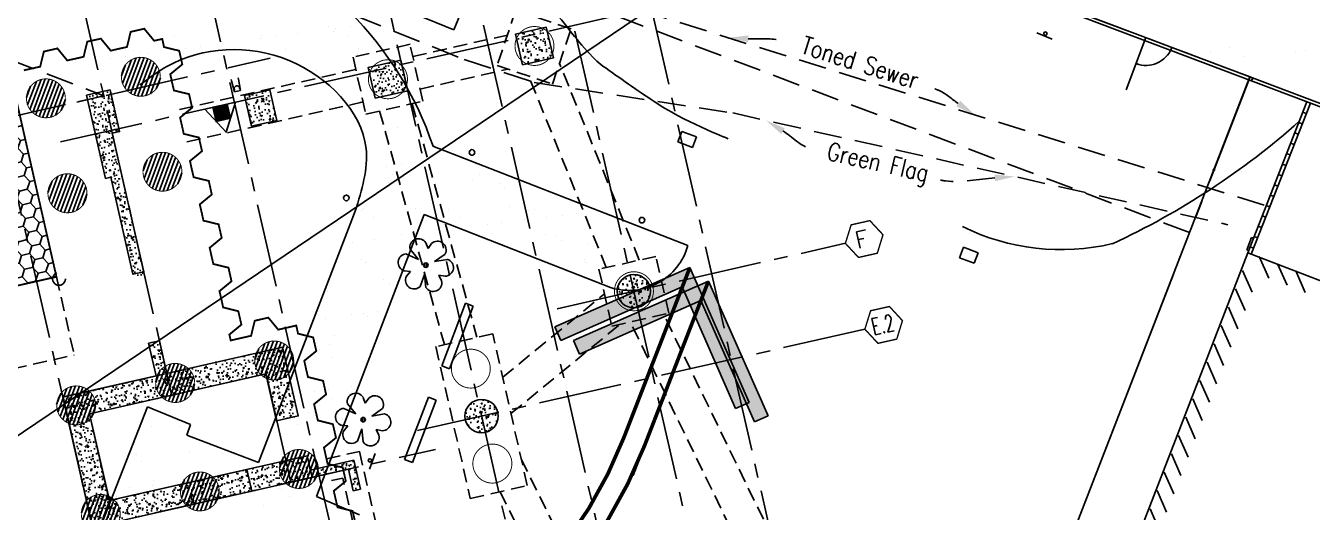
# Model space of a CAD drawing. Header units: feet. Extents: x 308 to 1449, y -4548 to -3843.
# Drawn here: x 982.7 to 1098.3, y -4189 to -4145.2 of the extents above; entities that cross this region are included whole.
import ezdxf
from ezdxf.enums import TextEntityAlignment as Align

# ---------------------------------------------------------------- set-up
doc = ezdxf.new("R2010")
doc.units = ezdxf.units.FT
doc.header["$LTSCALE"] = 10
doc.header["$MEASUREMENT"] = 0
doc.header["$PDMODE"] = 3
doc.header["$PDSIZE"] = 0.05
for name, pattern in [('CENTER2', [1.125, 0.75, -0.125, 0.125, -0.125]), ('HIDDEN', [0.375, 0.25, -0.125]), ('HIDDEN2', [0.1875, 0.125, -0.0625]), ('PHANTOM2', [1.25, 0.625, -0.125, 0.125, -0.125, 0.125, -0.125]), ('XSITE-EXST$0$PL', [4.9, 1, -0.2, 0.15, -0.2, 0.15, -0.2, 3])]:
    doc.linetypes.add(name, pattern=pattern)
doc.layers.get('0').update_dxf_attribs({"linetype": 'CONTINUOUS'})
for name, color, linetype in [('1-ELEC-UG', 162, 'PHANTOM2'), ('1-TELC-UG', 92, 'PHANTOM2'), ('access', 4, 'CONTINUOUS'), ('caisson', 1, 'HIDDEN2'), ('CMU', 20, 'CONTINUOUS'), ('conc. wall', 7, 'CONTINUOUS'), ('F-SPRN-N210', 35, 'CONTINUOUS'), ('FDC', 1, 'CONTINUOUS'), ('GREEN FLAG', 3, 'CONTINUOUS'), ('GRID', 30, 'CENTER2'), ('HATCH', 8, 'CONTINUOUS'), ('Mat Footing Dewatering Pump', 80, 'CONTINUOUS'), ('MISC', 7, 'CONTINUOUS'), ('PL 1098 Red', 3, 'CONTINUOUS'), ('SETBACK', 4, 'HIDDEN'), ('SLN', 6, 'CONTINUOUS'), ('TONED SEWER', 3, 'CONTINUOUS'), ('tower-ftg', 4, 'HIDDEN2'), ('TREE', 8, 'CONTINUOUS'), ('X-GRID$0$ST-CORE-3', 1, 'CONTINUOUS'), ('XSITE-EXST$0$PL', 3, 'XSITE-EXST$0$PL')]:
    doc.layers.add(name, color=color, linetype=linetype)
doc.styles.add('ARIAL', font='arial.ttf')
doc.styles.add('STAN', font='ROMANS.SHX', dxfattribs={"width": 0.8})
doc.styles.get("Standard").update_dxf_attribs({"font": 'ROMANS.SHX'})
doc.dimstyles.new('060 HR', dxfattribs={"dimscale": 150, "dimtxt": 0.125, "dimasz": 0.125, "dimexe": 0.18, "dimexo": 0.0625, "dimgap": 0.09, "dimtad": 0, "dimtoh": 1, "dimzin": 0, "dimdsep": 46, "dimlunit": 4, "dimtxsty": 'ARIAL', "dimblk": 'ARCHTICK', "dimcen": 0.09, "dimadec": 0, "dimazin": 0, "dimtfac": 1, "dimtofl": 0, "dimtmove": 0, "dimatfit": 3, "dimldrblk": 'JR-ARCH-ARW', "dimfxl": 1, "dimtolj": 1, "dimtzin": 0, "dimlwd": -1, "dimarcsym": 0})
pattern_1 = [(62.7839, (881.7496, -4336.5271), (1.188943, 0.1625244), [0.125, -1.375]), (7.7839, (881.7496, -4336.5271), (-0.502921, 1.171407), [0.1, -1.1]), (113.2353, (881.8486, -4336.5135), (0.686023, 1.333931), [0.1062337, -1.16857]), (58.9681, (881.6758, -4336.202), (1.795685, 0.124562), [0.1875, -2.0625]), (109.4195, (881.8254, -4336.1916), (1.159911, 1.92798), [0.15935, -1.752855]), (3.9681, (881.6758, -4336.202), (1.15991, 1.92798), [0.15, -1.65]), (33.7839, (881.8568, -4336.2464), (1.1186665, -0.434264), [0.125, -1.375]), (338.7839, (881.8568, -4336.2464), (0.128045, 1.268357), [0.1, -1.1]), (84.2353, (881.95, -4336.2826), (1.246712, 0.834092), [0.1062337, -1.16857]), (50.2839, (881.74955, -4336.5271), (-0.103004, 0.5455544), [0, -1.0866667, 0, -1.1166667, 0, -1.1041667]), (20.2839, (881.74955, -4336.5271), (0.2821255, 0.7380757), [0, -0.6366667, 0, -1.0616667, 0, -0.4208333]), (340.2839, (881.3871, -4336.60933), (0.8759678, 0.160209), [0, -0.4166667, 0, -1.3, 0, -1.725]), (330.2839, (881.2246, -4336.6462), (0.9109654, 0.3777794), [0, -0.5416667, 0, -0.8633333, 0, -1.225])]
pattern_2 = [(62.7839, (882.5102, -4339.8794), (1.188943, 0.1625244), [0.125, -1.375]), (7.7839, (882.5102, -4339.8794), (-0.502921, 1.1714073), [0.1, -1.1]), (113.2353, (882.6093, -4339.8658), (0.686023, 1.333931), [0.1062337, -1.16857]), (58.9681, (882.4364, -4339.5543), (1.795685, 0.124562), [0.1875, -2.0625]), (109.4195, (882.586, -4339.544), (1.159911, 1.92798), [0.15935, -1.752855]), (3.9681, (882.4364, -4339.5543), (1.15991, 1.927981), [0.15, -1.65]), (33.7839, (882.6174, -4339.5987), (1.1186665, -0.434264), [0.125, -1.375]), (338.7839, (882.6174, -4339.5987), (0.128045, 1.268357), [0.1, -1.1]), (84.2353, (882.7106, -4339.6349), (1.246712, 0.834092), [0.1062337, -1.16857]), (50.28389, (882.5102, -4339.87938), (-0.103004, 0.54555436), [0, -1.0866667, 0, -1.1166667, 0, -1.1041667]), (20.2839, (882.5102, -4339.8794), (0.2821255, 0.7380757), [0, -0.6366667, 0, -1.0616667, 0, -0.4208333]), (340.28389, (882.14773, -4339.9616), (0.87596775, 0.160209), [0, -0.4166667, 0, -1.3, 0, -1.725]), (330.2839, (881.9852, -4339.9985), (0.9109654, 0.3777794), [0, -0.5416667, 0, -0.8633333, 0, -1.225])]

# ---------------------------------------------------------------- blocks, each defined once
blk = doc.blocks.new('_ArchTick')
at = {"color": 0, "linetype": 'ByBlock', "const_width": 0.15}
blk.add_lwpolyline([(-0.5, -0.5), (0.5, 0.5)], dxfattribs=at)
blk = doc.blocks.new('JR-ARCH-ARW')
at = {"linetype": 'ByBlock', "lineweight": -2}
h = blk.add_hatch(color=0, dxfattribs=at)
h.paths.add_polyline_path([(-0.5, 0.5), (-0.55, 0.45), (-0.1, 0), (0, 0)])
h.paths.add_polyline_path([(0, 0), (-0.1013, 0), (-0.5507, -0.4493), (-0.5, -0.5)])
at = {"color": 0, "linetype": 'ByBlock', "lineweight": -2}
for p, q in [((-0.5, 0.5), (-0.55, 0.45)), ((-0.5, 0.5), (0, 0)), ((-0.55, 0.45), (-0.1, 0)), ((0, 0), (-1, 0)), ((-0.1007, 0.0007), (-0.5507, -0.4493)), ((0, 0), (-0.5, -0.5)), ((-0.5, -0.5), (-0.5507, -0.4493))]:
    blk.add_line(p, q, dxfattribs=at)
blk = doc.blocks.new('A$C5F951A37')
at = {"layer": 'X-GRID$0$ST-CORE-3'}
blk.add_lwpolyline([(173.02, 88.99), (165.91, 84.19), (172.61, 74.24), (184.78, 82.44), (183.66, 84.1), (173.16, 77.02), (168.68, 83.65), (182.16, 92.74), (187.75, 84.44)], dxfattribs=at)
at = {"layer": 'XSITE-EXST$0$PL'}
blk.add_lwpolyline([(85.96, 148.1), (254.94, 149.58), (254.94, -256.56), (123.9, -256.56), (123.9, -64.08), (2.9, -64.08), (2.9, -60.39), (-31.31, -60.39, 0.219201), (-17.87, -12.03, 0.064813), (-28.94, 25.08), (49.33, 73.42, 0.263278), (80.17, 129.52), (80.09, 136.02, -0.236377), (85.96, 148.1)], format="xyb", dxfattribs=at)
blk = doc.blocks.new('A$C54E400CE')
at = {"linetype": 'HIDDEN', "rotation": 338.8}
blk.add_blockref('A$C5F951A37', (51.03, 331.39), dxfattribs=at)

msp = doc.modelspace()

# ---------------------------------------------------------------- hatches: boundary and pattern name
h = msp.add_hatch()
h.set_pattern_fill('ANSI31', color=256, scale=0.283465, angle=-167.22, style=0)
h.set_pattern_definition([(237.78, (1014.858877, -4074.87802), (0.029976629, -0.018891907), [])])
h.paths.add_polyline_path([(1001.08, -4153.56), (1000.79, -4152.28), (999.51, -4152.57), (999.8, -4153.85)])
at = {"layer": 'conc. wall'}
h = msp.add_hatch(dxfattribs=at)
h.set_pattern_fill('AR-CONC', color=256, scale=0.166667, angle=12.7839, style=0)
h.set_pattern_definition(pattern_2)
h.paths.add_polyline_path([(1029.62, -4146.02), (1029.47, -4145.37), (1026.71, -4145.99), (1026.86, -4146.64)])
h.paths.add_polyline_path([(1026.86, -4146.64), (1027.34, -4148.76), (1030.1, -4148.13), (1029.62, -4146.02)])
h = msp.add_hatch(dxfattribs=at)
h.set_pattern_fill('AR-CONC', color=256, scale=0.166667, angle=12.7839, style=0)
h.set_pattern_definition(pattern_2)
h.paths.add_polyline_path([(1016.54, -4148.99), (1016.39, -4148.33), (1013.46, -4149), (1013.61, -4149.65)])
h.paths.add_polyline_path([(1013.61, -4149.65), (1014.09, -4151.76), (1017.02, -4151.1), (1016.54, -4148.99)])
h = msp.add_hatch(dxfattribs=at)
h.set_pattern_fill('AR-CONC', color=256, scale=0.166667, angle=12.7839, style=0)
h.set_pattern_definition([(62.7839, (881.8095, -4336.7912), (1.188943, 0.1625244), [0.125, -1.375]), (7.7839, (881.8095, -4336.7912), (-0.502921, 1.171407), [0.1, -1.1]), (113.2353, (881.9086, -4336.7777), (0.686023, 1.333931), [0.1062337, -1.16857]), (58.9681, (881.7357, -4336.4661), (1.795685, 0.124562), [0.1875, -2.0625]), (109.4195, (881.8854, -4336.4558), (1.159911, 1.92798), [0.15935, -1.752855]), (3.9681, (881.7357, -4336.4661), (1.15991, 1.92798), [0.15, -1.65]), (33.7839, (881.9167, -4336.5105), (1.1186665, -0.434264), [0.125, -1.375]), (338.7839, (881.9167, -4336.5105), (0.128045, 1.268357), [0.1, -1.1]), (84.2353, (882.0099, -4336.5467), (1.246712, 0.834092), [0.1062337, -1.16857]), (50.2839, (881.8095, -4336.7912), (-0.103004, 0.5455544), [0, -1.0866667, 0, -1.1166667, 0, -1.1041667]), (20.2839, (881.8095, -4336.7912), (0.2821255, 0.7380757), [0, -0.6366667, 0, -1.0616667, 0, -0.4208333]), (340.2839, (881.44703, -4336.87345), (0.87596775, 0.160209), [0, -0.4166667, 0, -1.3, 0, -1.725]), (330.2839, (881.2845, -4336.9103), (0.9109654, 0.3777794), [0, -0.5416667, 0, -0.8633333, 0, -1.225])])
h.paths.add_polyline_path([(989.77, -4151.81), (988.31, -4152.14), (989.01, -4155.23), (990.47, -4154.9)])
h.paths.add_polyline_path([(990.47, -4154.9), (991.12, -4154.75), (990.42, -4151.66), (989.77, -4151.81)])
h.paths.add_polyline_path([(989.77, -4151.81), (990.42, -4151.66), (990.27, -4151.01), (989.62, -4151.16)])
h.paths.add_polyline_path([(989.77, -4151.81), (989.62, -4151.16), (988.16, -4151.49), (988.31, -4152.14)])
h.paths.add_polyline_path([(989.41, -4157.02), (990.88, -4156.69), (990.47, -4154.9), (989.01, -4155.23)])
h.paths.add_polyline_path([(989.86, -4158.97), (990.34, -4158.86), (992.38, -4167.84), (993.36, -4167.62), (990.88, -4156.69), (989.41, -4157.02)])
h = msp.add_hatch(dxfattribs=at)
h.set_pattern_fill('AR-CONC', color=256, scale=0.166667, angle=12.7839, style=0)
h.set_pattern_definition(pattern_2)
h.paths.add_polyline_path([(1004.77, -4151.65), (1004.63, -4151), (1002.35, -4151.52), (1002.5, -4152.17)])
h.paths.add_polyline_path([(1002.5, -4152.17), (1002.98, -4154.28), (1005.25, -4153.77), (1004.77, -4151.65)])
h = msp.add_hatch(dxfattribs=at)
h.set_pattern_fill('AR-CONC', color=256, scale=0.166667, angle=12.7839, style=0)
h.set_pattern_definition([(62.7839, (903.0789, -4289.3035), (1.188943, 0.1625244), [0.125, -1.375]), (7.7839, (903.0789, -4289.3035), (-0.502921, 1.171407), [0.1, -1.1]), (113.2353, (903.178, -4289.29), (0.686023, 1.333931), [0.106234, -1.16857]), (58.9681, (903.0052, -4288.9784), (1.795685, 0.124562), [0.1875, -2.0625]), (109.4195, (903.1548, -4288.968), (1.159911, 1.92798), [0.15935, -1.752855]), (3.9681, (903.0052, -4288.9784), (1.15991, 1.92798), [0.15, -1.65]), (33.7839, (903.1861, -4289.0228), (1.1186665, -0.434264), [0.125, -1.375]), (338.7839, (903.1861, -4289.0228), (0.128045, 1.268357), [0.1, -1.1]), (84.2353, (903.2793, -4289.059), (1.246712, 0.834092), [0.106234, -1.16857]), (50.2839, (903.0789, -4289.3035), (-0.103004, 0.5455544), [0, -1.0866667, 0, -1.1166667, 0, -1.1041667]), (20.2839, (903.0789, -4289.3035), (0.2821255, 0.7380757), [0, -0.6366667, 0, -1.0616667, 0, -0.4208333]), (340.2839, (902.71646, -4289.38576), (0.8759678, 0.160209), [0, -0.4166667, 0, -1.3, 0, -1.725]), (330.2839, (902.5539, -4289.4226), (0.9109654, 0.3777794), [0, -0.5416667, 0, -0.8633333, 0, -1.225])])
h.paths.add_polyline_path([(1037.01, -4167.65, 0.414214), (1035.88, -4169.44), (1037.34, -4169.11)])
h.paths.add_polyline_path([(1037.01, -4167.65), (1037.34, -4169.11), (1038.8, -4168.78, 0.414214)])
h.paths.add_polyline_path([(1038.8, -4168.78), (1037.34, -4169.11), (1037.67, -4170.57, 0.414214)])
h.paths.add_polyline_path([(1037.34, -4169.11), (1035.88, -4169.44, 0.414214), (1037.67, -4170.57)])
h = msp.add_hatch(dxfattribs=at)
h.set_pattern_fill('AR-CONC', color=256, scale=0.166667, angle=12.7839, style=0)
h.set_pattern_definition([(62.7839, (950.2988, -4320.9733), (1.188943, 0.1625244), [0.125, -1.375]), (7.7839, (950.2988, -4320.9733), (-0.502921, 1.171407), [0.1, -1.1]), (113.2353, (950.3979, -4320.9598), (0.686023, 1.333931), [0.106234, -1.16857]), (58.9681, (950.225, -4320.6483), (1.795685, 0.124562), [0.1875, -2.0625]), (109.4195, (950.3747, -4320.6379), (1.159911, 1.92798), [0.15935, -1.752855]), (3.9681, (950.225, -4320.6483), (1.15991, 1.92798), [0.15, -1.65]), (33.7839, (950.406, -4320.6927), (1.1186665, -0.434264), [0.125, -1.375]), (338.7839, (950.406, -4320.6927), (0.128045, 1.268357), [0.1, -1.1]), (84.2353, (950.4992, -4320.7289), (1.246712, 0.834092), [0.106234, -1.16857]), (50.2839, (950.2988, -4320.97335), (-0.103004, 0.5455544), [0, -1.0866667, 0, -1.1166667, 0, -1.1041667]), (20.2839, (950.2988, -4320.97335), (0.2821255, 0.7380757), [0, -0.6366667, 0, -1.0616667, 0, -0.4208333]), (340.2839, (949.93635, -4321.0556), (0.8759678, 0.160209), [0, -0.4166667, 0, -1.3, 0, -1.725]), (330.2839, (949.7738, -4321.0925), (0.9109654, 0.3777794), [0, -0.5416667, 0, -0.8633333, 0, -1.225])])
h.paths.add_polyline_path([(1006.64, -4177.96), (1004.69, -4178.4), (1005.22, -4180.76), (1007.18, -4180.31)])
h.paths.add_polyline_path([(1006.23, -4176.17), (1004.28, -4176.61), (1004.69, -4178.4), (1006.64, -4177.96)])
h.paths.add_polyline_path([(1005.77, -4174.14), (1000.55, -4175.32), (1000.99, -4177.27), (1004.27, -4176.53), (1004.28, -4176.61), (1006.23, -4176.17)])
h.paths.add_polyline_path([(1000.55, -4175.32), (996.43, -4176.26), (996.87, -4178.21), (1000.99, -4177.27)])
h.paths.add_polyline_path([(996.43, -4176.26), (986.03, -4178.62), (986.49, -4180.65), (988.44, -4180.21), (988.42, -4180.12), (996.87, -4178.21)])
h.paths.add_polyline_path([(988.44, -4180.21), (986.49, -4180.65), (986.89, -4182.44), (988.84, -4181.99)])
h.paths.add_polyline_path([(988.84, -4181.99), (986.89, -4182.44), (988.24, -4188.37), (990.19, -4187.93)])
h.paths.add_polyline_path([(998.64, -4186.01), (990.19, -4187.93), (988.24, -4188.37), (988.68, -4190.32), (999.08, -4187.96)])
h.paths.add_polyline_path([(1002.77, -4185.07), (998.64, -4186.01), (999.08, -4187.96), (1003.21, -4187.02)])
h.paths.add_polyline_path([(1007.99, -4183.89), (1002.77, -4185.07), (1003.21, -4187.02), (1008.43, -4185.84)])
h = msp.add_hatch(dxfattribs=at)
h.set_pattern_fill('AR-CONC', color=256, scale=0.166667, angle=12.7839, style=0)
h.set_pattern_definition(pattern_1)
h.paths.add_polyline_path([(994.4, -4176.72), (995.37, -4176.5), (994.71, -4173.57), (993.73, -4173.79)])
h = msp.add_hatch(dxfattribs=at)
h.set_pattern_fill('AR-CONC', color=256, scale=0.166667, angle=12.7839, style=0)
h.set_pattern_definition([(62.7839, (889.3898, -4300.5275), (1.188943, 0.1625244), [0.125, -1.375]), (7.7839, (889.3898, -4300.5275), (-0.502921, 1.171407), [0.1, -1.1]), (113.2353, (889.4889, -4300.5139), (0.686023, 1.333931), [0.106234, -1.16857]), (58.9681, (889.316, -4300.2024), (1.795685, 0.124562), [0.1875, -2.0625]), (109.4195, (889.4657, -4300.192), (1.159911, 1.92798), [0.15935, -1.752855]), (3.9681, (889.316, -4300.2024), (1.15991, 1.92798), [0.15, -1.65]), (33.7839, (889.497, -4300.2468), (1.1186665, -0.434264), [0.125, -1.375]), (338.7839, (889.497, -4300.2468), (0.128045, 1.268357), [0.1, -1.1]), (84.2353, (889.5903, -4300.283), (1.246712, 0.834092), [0.106234, -1.16857]), (50.2839, (889.3898, -4300.52745), (-0.103004, 0.5455544), [0, -1.0866667, 0, -1.1166667, 0, -1.1041667]), (20.2839, (889.3898, -4300.52745), (0.2821255, 0.7380757), [0, -0.6366667, 0, -1.0616667, 0, -0.4208333]), (340.2839, (889.02736, -4300.6097), (0.8759678, 0.160209), [0, -0.4166667, 0, -1.3, 0, -1.725]), (330.2839, (888.8648, -4300.6466), (0.9109654, 0.3777794), [0, -0.5416667, 0, -0.8633333, 0, -1.225])])
h.paths.add_polyline_path([(1023.32, -4178.87, 0.414214), (1022.19, -4180.67), (1023.65, -4180.33)])
h.paths.add_polyline_path([(1023.32, -4178.87), (1023.65, -4180.33), (1025.11, -4180, 0.414214)])
h.paths.add_polyline_path([(1025.11, -4180), (1023.65, -4180.33), (1023.98, -4181.8, 0.414214)])
h.paths.add_polyline_path([(1023.65, -4180.33), (1022.19, -4180.67, 0.414214), (1023.98, -4181.8)])
h = msp.add_hatch(dxfattribs=at)
h.set_pattern_fill('AR-CONC', color=256, scale=0.166667, angle=12.7839, style=0)
h.set_pattern_definition(pattern_1)
h.paths.add_polyline_path([(1012.18, -4184.3), (1008.91, -4185.05), (1009.06, -4185.7), (1011.68, -4185.1), (1012.33, -4184.95)])
h.paths.add_polyline_path([(1012.33, -4184.95), (1011.68, -4185.1), (1012.12, -4187.05), (1012.77, -4186.9)])
h.paths.add_polyline_path([(1017.2, -4206.41), (1016.55, -4206.56), (1017.08, -4208.91), (1015.82, -4209.2), (1015.97, -4209.85), (1017.88, -4209.42)])
at = {"layer": 'tower-ftg'}
h = msp.add_hatch(dxfattribs=at)
h.set_pattern_fill('HONEY', color=6, scale=5.833333, angle=12.7839, style=0)
h.set_pattern_definition([(12.78389, (941.34353, -3308.1455), (0.9269081, 0.8578423), [0.7291667, -1.4583333]), (132.78389, (941.34353, -3308.1455), (-1.2063673, 0.3738048), [0.7291667, -1.4583333]), (72.78389, (941.34353, -3308.1455), (-0.2794592, 1.23164713), [-1.4583333, 0.7291667])])
h.paths.add_polyline_path([(973.17, -4150.09), (971.84, -4150.39), (972.82, -4154.7), (974.14, -4154.4)])
h.paths.add_polyline_path([(980.22, -4153.02), (979.24, -4148.71), (973.17, -4150.09), (974.14, -4154.4)])
h.paths.add_polyline_path([(980.22, -4153.02), (982.01, -4152.61), (981.03, -4148.3), (979.24, -4148.71)])
h.paths.add_polyline_path([(980.36, -4153.67), (980.88, -4155.94), (982.67, -4155.54), (982.15, -4153.26)])
h.paths.add_polyline_path([(980.22, -4153.02), (980.36, -4153.67), (982.15, -4153.26), (982.01, -4152.61)])
h.paths.add_polyline_path([(974.14, -4154.4), (974.29, -4155.05), (980.36, -4153.67), (980.22, -4153.02)])
h.paths.add_polyline_path([(974.29, -4155.05), (974.81, -4157.32), (980.88, -4155.94), (980.36, -4153.67)])
h.paths.add_polyline_path([(974.29, -4155.05), (974.14, -4154.4), (972.82, -4154.7), (972.97, -4155.35)])
h.paths.add_polyline_path([(974.29, -4155.05), (972.97, -4155.35), (973.49, -4157.62), (974.81, -4157.32)])
h.paths.add_polyline_path([(974.81, -4157.32), (973.49, -4157.62), (976.27, -4169.89), (977.59, -4169.59)])
h.paths.add_polyline_path([(977.59, -4169.59), (983.67, -4168.21), (980.88, -4155.94), (974.81, -4157.32)])
h.paths.add_polyline_path([(983.67, -4168.21), (985.45, -4167.81), (982.67, -4155.54), (980.88, -4155.94)])
h.paths.add_polyline_path([(975.61, -4157.34), (981.71, -4155.96), (981.33, -4154.29), (975.23, -4155.67)], flags=9)

# ---------------------------------------------------------------- linework, layer by layer
at = {"linetype": 'HIDDEN'}
for p, q in [((981.08, -4148.22), (989.71, -4151.55)), ((989.71, -4151.55), (970.04, -4156.01))]:
    msp.add_line(p, q, dxfattribs=at)
for points in [[(1001.53, -4152.11), (998.77, -4152.74), (1000.69, -4154.82)], [(1001.08, -4153.56), (1000.79, -4152.28), (999.51, -4152.57), (999.8, -4153.85)]]:
    msp.add_lwpolyline(points, close=True)
at = {"const_width": 0.125}
for points in [[(1056.86, -4163.14), (1056.34, -4164.8), (1057.52, -4166.07), (1059.21, -4165.69), (1059.72, -4164.03), (1058.54, -4162.76)], [(1058.61, -4170.86), (1058.09, -4172.52), (1059.27, -4173.79), (1060.96, -4173.41), (1061.47, -4171.75), (1060.3, -4170.48)]]:
    msp.add_lwpolyline(points, close=True, dxfattribs=at)
at = {"linetype": 'HIDDEN'}
for centre, radius in [((1089.45, -4158.21), 0.0595), ((985.68, -4168), 0.576)]:
    msp.add_circle(centre, radius, dxfattribs=at)
at = {"linetype": 'Continuous'}
msp.add_arc((1001.67, -4150.9), 0.25, 342.7692, 222.7908, dxfattribs=at)
at = {"layer": '1-ELEC-UG', "const_width": 0.333}
msp.add_lwpolyline([(1004.1, -4212.71), (1009.14, -4208.05, -0.063777), (1010.87, -4206.82), (1017.93, -4203.03, 0.180963), (1036.43, -4182.28), (1042.31, -4167.12)], format="xyb", dxfattribs=at)
at = {"layer": '1-TELC-UG', "const_width": 0.333}
msp.add_lwpolyline([(1005.06, -4212.49), (1018.87, -4204.8, 0.180918), (1038.29, -4183), (1043.98, -4168.34)], format="xyb", dxfattribs=at)
at = {"layer": 'access', "color": 4, "ltscale": 25}
msp.add_line((1081.57, -4150.99), (1083.34, -4146.31), dxfattribs=at)
msp.add_arc((1083.34, -4146.31), 2.5, 249.3, 337.8859, dxfattribs=at)
at = {"layer": 'caisson', "linetype": 'Continuous'}
for p, q in [((991.29, -4149.75), (991.66, -4148.75)), ((991.39, -4150.43), (992.19, -4148.3)), ((991.6, -4150.83), (992.6, -4148.14)), ((991.85, -4151.11), (992.98, -4148.08)), ((992.11, -4151.35), (993.33, -4148.1)), ((992.43, -4151.47), (993.65, -4148.19)), ((992.74, -4151.59), (993.95, -4148.34)), ((993.1, -4151.58), (994.23, -4148.55)), ((993.47, -4151.53), (994.48, -4148.83)), ((983.07, -4152.76), (984.07, -4150.07)), ((983.32, -4153.05), (984.45, -4150.02)), ((983.58, -4153.29), (984.79, -4150.04)), ((993.89, -4151.36), (994.68, -4149.23)), ((994.41, -4150.91), (994.79, -4149.91)), ((982.76, -4151.68), (983.13, -4150.68)), ((982.86, -4152.36), (983.65, -4150.24)), ((983.89, -4153.41), (985.12, -4150.13)), ((984.21, -4153.52), (985.42, -4150.27)), ((984.56, -4153.52), (985.7, -4150.48)), ((984.94, -4153.46), (985.94, -4150.77)), ((985.36, -4153.3), (986.15, -4151.17)), ((985.88, -4152.85), (986.25, -4151.85)), ((993.33, -4158.96), (994.12, -4156.84)), ((993.54, -4159.36), (994.54, -4156.67)), ((993.78, -4159.65), (994.92, -4156.61)), ((994.05, -4159.89), (995.26, -4156.64)), ((994.36, -4160), (995.59, -4156.72)), ((994.68, -4160.12), (995.89, -4156.87)), ((993.23, -4158.28), (993.6, -4157.28)), ((995.03, -4160.11), (996.16, -4157.08)), ((995.41, -4160.06), (996.41, -4157.37)), ((995.83, -4159.89), (996.62, -4157.77)), ((984.69, -4160.22), (985.07, -4159.22)), ((984.8, -4160.9), (985.59, -4158.77)), ((985, -4161.3), (986.01, -4158.61)), ((985.25, -4161.58), (986.38, -4158.55)), ((985.52, -4161.82), (986.73, -4158.57)), ((985.83, -4161.94), (987.05, -4158.66)), ((986.14, -4162.06), (987.35, -4158.81)), ((986.5, -4162.05), (987.63, -4159.02)), ((986.88, -4162), (987.88, -4159.3)), ((996.35, -4159.45), (996.72, -4158.45)), ((987.29, -4161.83), (988.09, -4159.7)), ((987.82, -4161.38), (988.19, -4160.38)), ((1003.27, -4175.25), (1003.64, -4174.25)), ((1003.37, -4175.93), (1004.17, -4173.8)), ((1003.58, -4176.33), (1004.58, -4173.64)), ((1003.83, -4176.62), (1004.96, -4173.58)), ((1004.1, -4176.86), (1005.31, -4173.61)), ((1004.41, -4176.97), (1005.63, -4173.69)), ((1004.72, -4177.09), (1005.93, -4173.84)), ((1005.08, -4177.08), (1006.21, -4174.05)), ((1005.45, -4177.03), (1006.46, -4174.34)), ((1005.87, -4176.86), (1006.67, -4174.74)), ((1006.39, -4176.42), (1006.77, -4175.42)), ((994.37, -4177.27), (994.75, -4176.27)), ((994.48, -4177.95), (995.27, -4175.82)), ((994.68, -4178.35), (995.69, -4175.66)), ((994.93, -4178.63), (996.06, -4175.6)), ((995.2, -4178.87), (996.41, -4175.63)), ((995.51, -4178.99), (996.73, -4175.71)), ((995.82, -4179.11), (997.03, -4175.86)), ((996.18, -4179.1), (997.31, -4176.07)), ((996.56, -4179.05), (997.56, -4176.36)), ((985.58, -4179.97), (986.37, -4177.84)), ((985.78, -4180.37), (986.79, -4177.68)), ((986.03, -4180.65), (987.16, -4177.62)), ((986.3, -4180.89), (987.51, -4177.64)), ((986.61, -4181.01), (987.83, -4177.73)), ((996.97, -4178.88), (997.77, -4176.76)), ((997.5, -4178.43), (997.87, -4177.43)), ((985.47, -4179.29), (985.85, -4178.29)), ((986.92, -4181.13), (988.13, -4177.88)), ((987.28, -4181.12), (988.41, -4178.09)), ((987.66, -4181.07), (988.66, -4178.37)), ((988.08, -4180.9), (988.87, -4178.77)), ((988.6, -4180.45), (988.97, -4179.45)), ((1005.59, -4185.68), (1006.38, -4183.56)), ((1005.79, -4186.08), (1006.8, -4183.39)), ((1006.04, -4186.37), (1007.17, -4183.34)), ((1006.31, -4186.61), (1007.52, -4183.36)), ((1006.62, -4186.72), (1007.84, -4183.45)), ((1006.93, -4186.84), (1008.15, -4183.59)), ((1005.48, -4185), (1005.86, -4184)), ((1007.29, -4186.83), (1008.42, -4183.8)), ((1007.67, -4186.78), (1008.67, -4184.09)), ((1008.09, -4186.61), (1008.88, -4184.49)), ((996.69, -4187.7), (997.48, -4185.58)), ((996.89, -4188.1), (997.9, -4185.41)), ((997.14, -4188.39), (998.27, -4185.35)), ((997.41, -4188.63), (998.62, -4185.38)), ((997.72, -4188.74), (998.95, -4185.46)), ((998.03, -4188.86), (999.25, -4185.61)), ((998.39, -4188.85), (999.52, -4185.82)), ((1008.61, -4186.17), (1008.98, -4185.17)), ((996.59, -4187.02), (996.96, -4186.02)), ((998.77, -4188.8), (999.77, -4186.11)), ((999.19, -4188.63), (999.98, -4186.51)), ((987.69, -4189.04), (988.06, -4188.04)), ((987.79, -4189.72), (988.58, -4187.6)), ((988, -4190.12), (989, -4187.43)), ((988.24, -4190.41), (989.38, -4187.37)), ((988.51, -4190.65), (989.72, -4187.4)), ((988.82, -4190.76), (990.05, -4187.48)), ((989.14, -4190.88), (990.35, -4187.63)), ((989.49, -4190.87), (990.63, -4187.84)), ((989.87, -4190.82), (990.87, -4188.13)), ((999.71, -4188.19), (1000.08, -4187.19)), ((990.29, -4190.65), (991.08, -4188.53))]:
    msp.add_line(p, q, dxfattribs=at)
at = {"layer": 'caisson', "const_width": 0.0833}
for points in [[(1026.7, -4147.45, 1), (1030.11, -4146.67, 1)], [(991.33, -4150.22, 1), (994.74, -4149.44, 1)], [(1013.53, -4150.44, 1), (1016.95, -4149.66, 1)], [(982.8, -4152.15, 1), (986.21, -4151.38, 1)], [(993.27, -4158.75, 1), (996.68, -4157.98, 1)], [(984.73, -4160.69, 1), (988.15, -4159.91, 1)], [(1035.63, -4169.5, 1), (1039.05, -4168.72, 1)], [(1003.31, -4175.72, 1), (1006.73, -4174.95, 1)], [(1020.98, -4176.45, 1), (1024.39, -4175.68, 1)], [(994.41, -4177.74, 1), (997.83, -4176.96, 1)], [(985.52, -4179.76, 1), (988.93, -4178.98, 1)], [(1005.53, -4185.47, -1), (1008.94, -4184.7, -1)], [(1022.91, -4184.99, 1), (1026.33, -4184.21, 1)], [(996.63, -4187.49, -1), (1000.04, -4186.72, -1)], [(987.73, -4189.51, -1), (991.14, -4188.74, -1)]]:
    msp.add_lwpolyline(points, format="xyb", close=True, dxfattribs=at)
at = {"layer": 'CMU'}
msp.add_line((1038.91, -4143.63), (888.34, -4245.3), dxfattribs=at)
at = {"layer": 'conc. wall'}
for p, q in [((994.71, -4173.57), (993.73, -4173.79)), ((994.4, -4176.72), (993.73, -4173.79)), ((995.37, -4176.5), (994.71, -4173.57))]:
    msp.add_line(p, q, dxfattribs=at)
for points in [[(1027.34, -4148.76), (1026.71, -4145.99), (1029.47, -4145.37), (1030.1, -4148.13)], [(1014.09, -4151.76), (1017.02, -4151.1), (1016.39, -4148.33), (1013.46, -4149)], [(988.16, -4151.49), (990.27, -4151.01), (991.12, -4154.75), (990.47, -4154.9), (993.3, -4167.35), (992.32, -4167.58), (990.34, -4158.86), (989.86, -4158.97)], [(1002.98, -4154.28), (1005.25, -4153.77), (1004.63, -4151), (1002.35, -4151.52)], [(1004.27, -4176.53), (988.42, -4180.12), (990.19, -4187.93), (1007.99, -4183.89), (1008.43, -4185.84), (988.68, -4190.32), (986.03, -4178.62), (1005.77, -4174.14), (1007.18, -4180.31), (1005.22, -4180.76)]]:
    msp.add_lwpolyline(points, close=True, dxfattribs=at)
msp.add_lwpolyline([(1008.28, -4185.19), (1012.18, -4184.3), (1012.77, -4186.9), (1012.12, -4187.05), (1011.68, -4185.1), (1008.43, -4185.84)], dxfattribs=at)
for centre in [(1037.34, -4169.11), (1023.65, -4180.33)]:
    msp.add_circle(centre, 1.5, dxfattribs=at)
at = {"layer": 'F-SPRN-N210'}
for p, q in [((1001.17, -4150.18), (1001.14, -4150.07)), ((1001.81, -4150.04), (1001.78, -4149.92)), ((1001.98, -4151.06), (1001.81, -4150.04)), ((1001.46, -4151.17), (1001.17, -4150.18)), ((1001.46, -4151.17), (1001.98, -4151.06))]:
    msp.add_line(p, q, dxfattribs=at)
at = {"layer": 'FDC'}
for p, q in [((1024.9, -4136.5), (1021.15, -4145.62)), ((1021.15, -4145.62), (1005.6, -4139.22))]:
    msp.add_line(p, q, dxfattribs=at)
at = {"layer": 'GREEN FLAG', "linetype": 'HIDDEN'}
for p, q in [((1012.27, -4144.31, 6.75), (1022.1, -4148.28, 6.96)), ((1022.1, -4148.28, 6.96), (1028.38, -4150.35, 6.68)), ((1028.38, -4150.35, 6.68), (1046.23, -4153.08, 6.09)), ((1046.23, -4153.08, 6.09), (1090.71, -4163.13, 5.8))]:
    msp.add_line(p, q, dxfattribs=at)
for points, start_tangent, end_tangent in [([(1050.73, -4154.7), (1053.29, -4156.31), (1053.71, -4156.38)], (0.847291, -0.531129), (0.985201, -0.1714)), ([(1069.77, -4158.92), (1065.33, -4159.19), (1064.9, -4159.12)], (-0.998047, -0.06247), (-0.985145, 0.171727))]:
    msp.add_spline(points, degree=3, dxfattribs=dict(at, start_tangent=start_tangent, end_tangent=end_tangent))
for points in [[(1050.57, -4154.96), (1049.21, -4153.75), (1050.89, -4154.45)], [(1069.75, -4158.62), (1071.57, -4158.8), (1069.79, -4159.21)]]:
    msp.add_solid(points, dxfattribs=at)
at = {"layer": 'GRID'}
for p, q in [((1028.85, -4099.29), (1054.01, -4210.2)), ((1013.88, -4101.3), (1043.71, -4232.77)), ((1022.08, -4101.85), (1041.98, -4189.57)), ((1006.12, -4103.06), (1026.46, -4192.71)), ((991.08, -4106.47), (1020.91, -4237.95)), ((980.05, -4108.98), (995.83, -4178.53)), ((970.71, -4111.1), (999.02, -4235.89)), ((985.81, -4155.68), (1046.9, -4141.82)), ((858.26, -4181.37), (1004.65, -4148.16)), ((1030.43, -4170.68), (1056.34, -4164.8)), ((1017.88, -4181.64), (1058.09, -4172.52)), ((840.71, -4223.89), (1019.52, -4183.32))]:
    msp.add_line(p, q, dxfattribs=at)
at = {"layer": 'HATCH', "linetype": 'Continuous'}
for p, q in [((999.88, -4145.26), (999.88, -4145.26)), ((1009.89, -4145.35), (1009.89, -4145.35)), ((1011.83, -4145.35), (1011.83, -4145.35)), ((996.08, -4146.15), (996.08, -4146.15)), ((1003.8, -4146.41), (1003.8, -4146.41)), ((1003.86, -4146.13), (1003.86, -4146.13)), ((1005.1, -4146.23), (1005.1, -4146.23)), ((1007.14, -4145.97), (1007.14, -4145.97)), ((1010.35, -4145.77), (1010.35, -4145.77)), ((1010.53, -4145.52), (1010.53, -4145.52)), ((1011.65, -4146.12), (1011.65, -4146.12)), ((992.37, -4147.45), (992.37, -4147.45)), ((992.89, -4147.55), (992.89, -4147.55)), ((993.68, -4147.74), (993.68, -4147.74)), ((997.07, -4147.29), (997.07, -4147.29)), ((998.37, -4147.12), (998.37, -4147.12)), ((1000.41, -4146.85), (1000.41, -4146.85)), ((1006.04, -4147.34), (1006.04, -4147.34)), ((1012.52, -4147.76), (1012.52, -4147.76)), ((1012.58, -4147.25), (1012.58, -4147.25)), ((990.34, -4148.18), (990.34, -4148.18)), ((991.64, -4148.01), (991.64, -4148.01)), ((993.25, -4149.32), (993.25, -4149.32)), ((1008.82, -4149.29), (1008.82, -4149.29)), ((1009.21, -4149.84), (1009.21, -4149.84)), ((1009.87, -4149.96), (1009.87, -4149.96)), ((1015.01, -4150.04), (1015.01, -4150.04)), ((1015.96, -4149.6), (1015.96, -4149.6)), ((1015.47, -4150.46), (1015.47, -4150.46)), ((1016.17, -4151.25), (1016.17, -4151.25)), ((1012.74, -4152.07), (1012.74, -4152.07)), ((1012.84, -4151.69), (1012.84, -4151.69)), ((1013.67, -4152.38), (1013.67, -4152.38)), ((1014.14, -4151.52), (1014.14, -4151.52)), ((1017.65, -4152.46), (1017.65, -4152.46)), ((1016.12, -4154.41), (1016.12, -4154.41)), ((1018.62, -4155.54), (1018.62, -4155.54)), ((1019.29, -4156.92), (1019.29, -4156.92)), ((1015.14, -4157.86), (1015.14, -4157.86)), ((1016.44, -4157.69), (1016.44, -4157.69)), ((1018.47, -4157.42), (1018.47, -4157.42)), ((1015.26, -4159.35), (1015.26, -4159.35)), ((1015.69, -4158.64), (1015.69, -4158.64)), ((1016.28, -4159.23), (1016.28, -4159.23)), ((1022.82, -4159.15), (1022.82, -4159.15)), ((1023.47, -4158.63), (1023.47, -4158.63)), ((1025.26, -4159.43), (1025.26, -4159.43)), ((1025.72, -4159.85), (1025.72, -4159.85)), ((1017.74, -4161.63), (1017.74, -4161.63)), ((1026.2, -4161.49), (1026.2, -4161.49)), ((1032.75, -4161.41), (1032.75, -4161.41)), ((1012.86, -4161.81), (1012.86, -4161.81)), ((1013.05, -4161.71), (1013.05, -4161.71)), ((1013.91, -4162.48), (1013.91, -4162.48)), ((1018.2, -4162.05), (1018.2, -4162.05)), ((1019.45, -4161.74), (1019.45, -4161.74)), ((1020.64, -4161.8), (1020.64, -4161.8)), ((1021.7, -4162.47), (1021.7, -4162.47)), ((1027.51, -4162.7), (1027.51, -4162.7)), ((1027.89, -4161.85), (1027.89, -4161.85)), ((1028.43, -4161.78), (1028.43, -4161.78)), ((1029.48, -4162.45), (1029.48, -4162.45)), ((1030.9, -4162.26), (1030.9, -4162.26)), ((1032.21, -4162.08), (1032.21, -4162.08)), ((1024.18, -4163.14), (1024.18, -4163.14)), ((1025.48, -4162.97), (1025.48, -4162.97)), ((1036.13, -4163.75), (1036.13, -4163.75)), ((1012.02, -4164.74), (1012.02, -4164.74)), ((1014.05, -4164.47), (1014.05, -4164.47)), ((1016.43, -4164.05), (1016.43, -4164.05)), ((1017.45, -4164.03), (1017.45, -4164.03)), ((1025.49, -4164.89), (1025.49, -4164.89)), ((1029.37, -4164), (1029.37, -4164)), ((1030.38, -4164.13), (1030.38, -4164.13)), ((1030.84, -4164.55), (1030.84, -4164.55)), ((1033.28, -4164.87), (1033.28, -4164.87)), ((1041.06, -4164.86), (1041.06, -4164.86)), ((1012.86, -4166.23), (1012.86, -4166.23)), ((1032.9, -4166.23), (1032.9, -4166.23)), ((1039.3, -4166.26), (1039.3, -4166.26)), ((1094.38, -4167.93), (1093.52, -4165.99)), ((1013.21, -4166.52), (1013.21, -4166.52)), ((1033.02, -4166.54), (1033.02, -4166.54)), ((1092.03, -4167.25, 5.3), (1092.89, -4169.19, 5.3)), ((1096.03, -4168.57), (1095.17, -4166.63)), ((1097.67, -4169.21), (1096.82, -4167.27)), ((1014.88, -4168.07), (1014.88, -4168.07)), ((1015.35, -4168.51), (1015.35, -4168.51)), ((1034.51, -4168.25), (1034.51, -4168.25)), ((1036.28, -4168.57), (1036.28, -4168.57)), ((1036.54, -4167.99), (1036.54, -4167.99)), ((1038.23, -4168.03), (1038.23, -4168.03)), ((1039.94, -4167.54), (1039.94, -4167.54)), ((1009.84, -4169.11), (1009.84, -4169.11)), ((1015.81, -4168.94), (1015.81, -4168.94)), ((1015.93, -4168.74), (1015.93, -4168.74)), ((1035.51, -4168.82), (1035.51, -4168.82)), ((1091.39, -4168.89, 5.3), (1092.25, -4170.83, 5.3)), ((1014.32, -4170.91), (1014.32, -4170.91)), ((1090.76, -4170.54, 5.3), (1091.61, -4172.48, 5.3)), ((1009.63, -4171.53), (1009.63, -4171.53)), ((1011.94, -4171.17), (1011.94, -4171.17)), ((1013.02, -4171.08), (1013.02, -4171.08)), ((1013.37, -4171.34), (1013.37, -4171.34)), ((1010.47, -4173.12), (1010.47, -4173.12)), ((1090.12, -4172.19, 5.3), (1090.97, -4174.13, 5.3)), ((1009.11, -4174.35), (1009.11, -4174.35)), ((1010, -4173.93), (1010, -4173.93)), ((1089.48, -4173.84, 5.3), (1090.33, -4175.78, 5.3)), ((1010.16, -4175.02), (1010.16, -4175.02)), ((1012.96, -4175.4), (1012.96, -4175.4)), ((1088.84, -4175.49, 5.3), (1089.69, -4177.43, 5.3)), ((1006.98, -4176.24), (1006.98, -4176.24)), ((1011.93, -4177.7), (1011.93, -4177.7)), ((1088.2, -4177.13, 5.3), (1089.05, -4179.08, 5.3)), ((1008.6, -4178.14), (1008.6, -4178.14)), ((1009.9, -4177.97), (1009.9, -4177.97)), ((1010.15, -4178.74), (1010.15, -4178.74)), ((1087.56, -4178.78, 5.3), (1088.41, -4180.72, 5.3)), ((1008.08, -4180.01), (1008.08, -4180.01)), ((993.99, -4181.27), (993.99, -4181.27)), ((996.61, -4181.31), (996.61, -4181.31)), ((1007.14, -4181.06), (1007.14, -4181.06)), ((1011.13, -4180.61), (1011.13, -4180.61)), ((1086.92, -4180.43, 5.3), (1087.77, -4182.37, 5.3)), ((1010.57, -4182.29), (1010.57, -4182.29)), ((1086.28, -4182.08, 5.3), (1087.13, -4184.02, 5.3)), ((997.37, -4183.61), (997.37, -4183.61)), ((1010.31, -4183.56), (1010.31, -4183.56)), ((992.62, -4183.74), (992.62, -4183.74)), ((993.05, -4184.4), (993.05, -4184.4)), ((1000.41, -4183.72), (1000.41, -4183.72)), ((1003.05, -4184.49), (1003.05, -4184.49)), ((1007.51, -4184.75), (1007.51, -4184.75)), ((1008.19, -4183.71), (1008.19, -4183.71)), ((1085.64, -4183.73, 5.3), (1086.49, -4185.67, 5.3)), ((998.74, -4185.91), (998.74, -4185.91)), ((1000.78, -4185.64), (1000.78, -4185.64)), ((1003.52, -4184.91), (1003.52, -4184.91)), ((1004.17, -4185.19), (1004.17, -4185.19)), ((1005.47, -4185.02), (1005.47, -4185.02)), ((1007.3, -4185.87), (1007.3, -4185.87)), ((1085, -4185.37, 5.3), (1085.85, -4187.32, 5.3)), ((992.02, -4186.79), (992.02, -4186.79)), ((994.05, -4186.53), (994.05, -4186.53)), ((994.15, -4186.09), (994.15, -4186.09)), ((995.54, -4186.68), (995.54, -4186.68)), ((996, -4187.1), (996, -4187.1)), ((997.44, -4186.08), (997.44, -4186.08)), ((997.58, -4186.89), (997.58, -4186.89)), ((1000.55, -4186.12), (1000.55, -4186.12)), ((1005.36, -4186.88), (1005.36, -4186.88)), ((1005.69, -4186.9), (1005.69, -4186.9)), ((1084.36, -4187.02, 5.3), (1085.21, -4188.96, 5.3)), ((990.85, -4187.58), (990.85, -4187.58)), ((998.63, -4187.57), (998.63, -4187.57)), ((1006.42, -4187.55), (1006.42, -4187.55)), ((990.78, -4188.67), (990.78, -4188.67)), ((997.53, -4188.43), (997.53, -4188.43)), ((1004.07, -4188.35), (1004.07, -4188.35)), ((1010.47, -4188.38), (1010.47, -4188.38)), ((1083.72, -4188.67, 5.3), (1084.57, -4190.61, 5.3))]:
    msp.add_line(p, q, dxfattribs=at)
at = {"layer": 'HATCH'}
for p, q in [((1081.12, -4145.3), (1081.12, -4145.3)), ((1085.48, -4147.23), (1085.48, -4147.23)), ((1089.11, -4147.63), (1089.11, -4147.63)), ((1090.84, -4147.23), (1090.84, -4147.23)), ((1096.78, -4147.66), (1096.78, -4147.66)), ((1097.66, -4147.5), (1097.66, -4147.5)), ((1092.1, -4148.04), (1092.1, -4148.04)), ((1095.96, -4151.11), (1095.96, -4151.11)), ((1096.66, -4150.94), (1096.66, -4150.94)), ((1097.81, -4152.09), (1098.12, -4152.21)), ((1097.45, -4153.02), (1097.75, -4153.14)), ((1097.08, -4153.95), (1097.39, -4154.07)), ((1096.35, -4155.81), (1096.66, -4155.93)), ((1096.72, -4154.88), (1097.02, -4155)), ((1095.99, -4156.74), (1096.29, -4156.86)), ((1095.62, -4157.67), (1095.93, -4157.79)), ((1095.26, -4158.61), (1095.57, -4158.73)), ((1094.53, -4160.47), (1094.84, -4160.59)), ((1094.89, -4159.54), (1095.2, -4159.66)), ((1094.16, -4161.4), (1094.47, -4161.52)), ((1093.8, -4162.33), (1094.11, -4162.45)), ((1093.43, -4163.26), (1093.74, -4163.38)), ((1092.7, -4165.12), (1093.01, -4165.24)), ((1093.07, -4164.19), (1093.38, -4164.31))]:
    msp.add_line(p, q, dxfattribs=at)
at = {"layer": 'MISC'}
for p, q in [((1042.19, -4165), (1019.28, -4156.08)), ((1003.6, -4184.51), (1012.3, -4161.91)), ((1018.49, -4162.2), (1008.81, -4187.56)), ((1035.23, -4168.77), (1018.49, -4162.2)), ((1066.95, -4165.16), (1066.6, -4166.1)), ((1066.6, -4166.1), (1067.91, -4166.59)), ((1068.26, -4165.66), (1066.95, -4165.16)), ((1067.91, -4166.59), (1068.26, -4165.66)), ((1022.21, -4170.19), (1020.07, -4175.8)), ((1020.77, -4176.07), (1022.91, -4170.46)), ((1022.91, -4170.46), (1022.21, -4170.19)), ((1020.07, -4175.8), (1020.77, -4176.07)), ((1018.88, -4178.62), (1016.74, -4184.22)), ((1017.44, -4184.49), (1019.58, -4178.89)), ((1019.58, -4178.89), (1018.88, -4178.62)), ((989.53, -4190, 7.2), (993.64, -4179.5, 7.31)), ((993.64, -4179.5, 7.31), (997.51, -4181.1, 7.29)), ((997.51, -4181.1, 7.29), (997.16, -4182.04, 7.31)), ((997.16, -4182.04, 7.31), (1003.6, -4184.51, 7.46)), ((1016.74, -4184.22), (1017.44, -4184.49)), ((1008.81, -4187.56), (1012.68, -4189.21))]:
    msp.add_line(p, q, dxfattribs=at)
for centre in [(1022.79, -4156.63), (1011.5, -4160.72), (1038.06, -4162.72)]:
    msp.add_circle(centre, 0.25, dxfattribs=at)
for centre, radius, start, end in [((989.96, -4165.9), 30.93, 18.5213, 71.5725), ((943.51, -4215.66), 112.5, 38.1277, 41.2154), ((1050.46, -4131.72), 23.45, 218.1277, 224.8941), ((1037.73, -4144.4), 5.48, 224.8941, 234.524), ((1153.3, -3982.23), 204.62, 234.524, 236.098), ((1052.03, -4132.93), 23.05, 236.098, 243.3817), ((1066.32, -4104.41), 54.96, 243.3817, 248.0972), ((1051.7, -4102.83), 68.3, 294.7963, 311.6906), ((1075.72, -4145.45), 19.92, 243.5875, 283.4071), ((1036.89, -4163.53), 5.5, 252.4498, 344.5195)]:
    msp.add_arc(centre, radius, start, end, dxfattribs=at)
msp.add_spline([(1012.3, -4161.91), (1013.27, -4156.27), (1006.36, -4148.37), (995.37, -4148.91), (992.94, -4150.56)], degree=3, dxfattribs=at)
at = {"layer": 'PL 1098 Red'}
for p, q in [((1092.69, -4149.84), (934.61, -4090.11)), ((945.82, -4528.5), (1092.69, -4149.84)), ((945.82, -4528.5), (1092.69, -4149.84))]:
    msp.add_line(p, q, dxfattribs=at)
at = {"layer": 'PL 1098 Red', "color": 5, "ltscale": 25}
msp.add_line((1142.61, -4168.71), (1092.69, -4149.84), dxfattribs=at)
at = {"layer": 'SETBACK'}
msp.add_line((1087.27, -4163.83), (982.35, -4124.18), dxfattribs=at)
at = {"layer": 'SLN'}
for p, q in [((1139.67, -4167.88), (1074.64, -4143.34)), ((1074.93, -4146.44), (1073.54, -4145.89)), ((1097.81, -4152.09), (1092.5, -4165.64)), ((1098.12, -4152.2), (1092.81, -4165.76)), ((1041.66, -4154.75), (1041.3, -4155.68)), ((1041.3, -4155.68), (1042.61, -4156.18)), ((1042.97, -4155.24), (1041.66, -4154.75)), ((1042.61, -4156.18), (1042.97, -4155.24)), ((1092.4, -4165.39, 5.79), (1092.83, -4164.27, 5.79)), ((1092.83, -4164.27, 5.79), (1093.01, -4164.34, 5.79)), ((1092.5, -4165.64), (1059.55, -4250.93, 5.3)), ((1092.57, -4165.46, 5.79), (1092.4, -4165.39, 5.79)), ((1103.08, -4169.73, 1.49), (1092.5, -4165.64)), ((1014.1, -4183.69), (1013.57, -4185.1))]:
    msp.add_line(p, q, dxfattribs=at)
for centre in [(1074.32, -4145.95), (1013.62, -4184.31)]:
    msp.add_circle(centre, 0.15, dxfattribs=at)
msp.add_point((1092.89, -4150.06), dxfattribs=at)
at = {"layer": 'TONED SEWER', "linetype": 'HIDDEN'}
msp.add_line((1093.96, -4161.37, 5.63), (1033.32, -4142.41, 6.03), dxfattribs=at)
for points, start_tangent, end_tangent in [([(1047.62, -4146.41), (1050.42, -4146.54), (1050.84, -4146.65)], (0.998916, -0.046552), (0.967354, -0.253429)), ([(1066.49, -4152.24), (1064.71, -4151.04), (1064.3, -4150.89)], (-0.828563, 0.559896), (-0.941301, 0.337569))]:
    msp.add_spline(points, degree=3, dxfattribs=dict(at, start_tangent=start_tangent, end_tangent=end_tangent))
for points in [[(1047.61, -4146.71), (1045.83, -4146.32), (1047.64, -4146.11)], [(1066.66, -4151.99), (1067.98, -4153.25), (1066.32, -4152.49)]]:
    msp.add_solid(points, dxfattribs=at)
at = {"layer": 'tower-ftg'}
for p, q in [((1017.47, -4148), (1025.97, -4146.08)), ((1037.82, -4166.31), (1030.65, -4148.62)), ((1012.35, -4149.17), (996.4, -4152.79)), ((1018.13, -4150.93), (1026.01, -4149.14)), ((1034.86, -4166.98), (1027.88, -4149.77)), ((1013.01, -4152.09), (997.06, -4155.71)), ((1017.42, -4152.25), (1023.24, -4173.25)), ((1014.49, -4152.91), (1020.31, -4173.91)), ((985.45, -4167.81), (987.05, -4174.84)), ((1025.55, -4176.84), (1034.7, -4169.34)), ((1048.43, -4195.35), (1037.02, -4171.88)), ((1051.44, -4194.67), (1040.02, -4171.19)), ((1026.29, -4180.11), (1036.07, -4172.09)), ((977.87, -4176.92), (987.05, -4174.84)), ((1009.72, -4184.18), (1012.69, -4183.51)), ((1012.69, -4183.51), (1018.68, -4209.92)), ((1027.22, -4184.19), (1037.14, -4204.36)), ((1011.18, -4185.9), (1010.16, -4186.13)), ((1016.28, -4208.41), (1011.18, -4185.9)), ((1025.32, -4187.13), (1035.24, -4207.31))]:
    msp.add_line(p, q, dxfattribs=at)
for points in [[(1031.69, -4145.51), (1026.71, -4143.85), (1025.05, -4148.82), (1030.03, -4150.49)], [(1017.22, -4146.91), (1012.1, -4148.07), (1013.26, -4153.19), (1018.38, -4152.03)], [(1039.32, -4165.97), (1034.2, -4167.13), (1035.36, -4172.25), (1040.48, -4171.09)], [(1024.66, -4172.93), (1019.54, -4174.09), (1022.64, -4187.74), (1027.76, -4186.58)]]:
    msp.add_lwpolyline(points, close=True, dxfattribs=at)
at = {"layer": 'tower-ftg', "const_width": 0.167}
msp.add_lwpolyline([(1012.34, -4190.08), (1012.06, -4188.86), (1010.71, -4188.53), (1010.54, -4187.8), (1010.37, -4187.06), (1011.45, -4186.18), (1011.18, -4184.96), (1009.82, -4184.63), (1009.65, -4183.89), (1009.49, -4183.16), (1010.57, -4182.28), (1010.29, -4181.06), (1008.94, -4180.72), (1008.77, -4179.99), (1008.6, -4179.26), (1009.68, -4178.38), (1009.41, -4177.16), (1008.05, -4176.82), (1007.88, -4176.09), (1007.72, -4175.36), (1008.8, -4174.48), (1008.52, -4173.26), (1007.16, -4172.92), (1007, -4172.19), (1005.38, -4172.56), (1004.49, -4171.48), (1003.27, -4171.76), (1002.94, -4173.11), (1001.11, -4173.53), (1000.99, -4173), (1002.07, -4172.11), (1001.79, -4170.9), (1000.43, -4170.56), (1000.27, -4169.83), (1000.1, -4169.1), (1001.18, -4168.21), (1000.91, -4166.99), (999.55, -4166.66), (999.38, -4165.93), (999.22, -4165.2), (1000.3, -4164.31), (1000.02, -4163.09), (998.66, -4162.76), (998.5, -4162.03), (998.33, -4161.3), (999.41, -4160.41), (999.14, -4159.19), (997.78, -4158.86), (997.61, -4158.13), (997.45, -4157.4), (998.53, -4156.51), (998.25, -4155.29), (996.89, -4154.96), (996.73, -4154.23), (996.56, -4153.5), (997.64, -4152.61), (997.37, -4151.39), (996.01, -4151.06), (995.84, -4150.33), (995.68, -4149.6), (996.76, -4148.71), (996.48, -4147.49), (995.12, -4147.16), (994.96, -4146.43), (994.23, -4146.59), (993.34, -4145.51), (992.12, -4145.79), (991.79, -4147.15), (991.06, -4147.31), (990.33, -4147.48), (989.44, -4146.4), (988.22, -4146.67), (987.89, -4148.03), (987.16, -4148.2), (986.42, -4148.36), (985.54, -4147.28), (984.32, -4147.56), (983.99, -4148.92), (983.25, -4149.08), (982.52, -4149.25)], dxfattribs=at)
at = {"layer": 'tower-ftg', "color": 6, "const_width": 0.167}
msp.add_lwpolyline([(976.27, -4169.89), (971.84, -4150.39), (981.03, -4148.3), (985.45, -4167.81)], close=True, dxfattribs=at)
at = {"layer": 'TREE'}
for p, q in [((1018.84, -4165.28), (1018.64, -4164.76)), ((1019.16, -4164.83), (1018.84, -4165.28)), ((1017.98, -4166.25), (1016.91, -4165.76)), ((1017.23, -4165.34), (1017.98, -4166.25)), ((1019.42, -4166.44), (1020.38, -4165.76)), ((1020.58, -4166.24), (1019.42, -4166.44)), ((1016.71, -4167.27), (1017.27, -4167.33)), ((1017.27, -4167.33), (1016.91, -4167.76)), ((1018.54, -4166.93), (1018.54, -4166.58)), ((1018.74, -4166.93), (1018.74, -4166.58)), ((1018.13, -4168.69), (1018.53, -4167.59)), ((1018.53, -4167.59), (1018.64, -4168.76)), ((1020.06, -4168.17), (1019.82, -4167.66)), ((1019.82, -4167.66), (1020.38, -4167.76)), ((1013.2, -4179.17), (1013.01, -4178.65)), ((1013.52, -4178.71), (1013.2, -4179.17)), ((1012.34, -4180.14), (1011.28, -4179.65)), ((1011.59, -4179.23), (1012.34, -4180.14)), ((1013.78, -4180.33), (1014.74, -4179.65)), ((1014.94, -4180.13), (1013.78, -4180.33)), ((1011.08, -4181.16), (1011.63, -4181.21)), ((1011.63, -4181.21), (1011.28, -4181.65)), ((1012.91, -4180.82), (1012.91, -4180.47)), ((1013.11, -4180.82), (1013.11, -4180.47)), ((1012.49, -4182.58), (1012.9, -4181.47)), ((1012.9, -4181.47), (1013.01, -4182.65)), ((1014.42, -4182.06), (1014.19, -4181.55)), ((1014.19, -4181.55), (1014.74, -4181.65))]:
    msp.add_line(p, q, dxfattribs=at)
for centre in [(1018.64, -4166.76), (1013.01, -4180.65)]:
    msp.add_circle(centre, 0.2, dxfattribs=at)
for centre, start, end in [((1017.98, -4165.16), 31.6251, 193.3749), ((1019.69, -4165.39), 331.6251, 133.3749), ((1016.93, -4166.53), 91.6251, 253.3749), ((1020.35, -4166.98), 271.6251, 73.3749), ((1017.59, -4168.13), 151.6251, 313.3749), ((1019.3, -4168.35), 211.6251, 13.3749), ((1012.35, -4179.05), 31.6251, 193.3749), ((1014.06, -4179.28), 331.6251, 133.3749), ((1011.3, -4180.42), 91.6251, 253.3749), ((1014.72, -4180.87), 271.6251, 73.3749), ((1011.96, -4182.01), 151.6251, 313.3749), ((1013.67, -4182.24), 211.6251, 13.3749)]:
    msp.add_arc(centre, 0.775, start, end, dxfattribs=at)

# ---------------------------------------------------------------- block references
at = {"layer": 'Mat Footing Dewatering Pump', "linetype": 'HIDDEN'}
msp.add_blockref('A$C54E400CE', (749.89, -4528.5), dxfattribs=at)

# ---------------------------------------------------------------- texts
msp.add_text('F', height=1.5, rotation=12.7839).set_placement((1057.41, -4165.29))
at = {"width": 0.635084}
msp.add_text('E.2', height=1.5, rotation=12.7839, dxfattribs=at).set_placement((1058.89, -4173.07))
at = {"layer": 'GREEN FLAG', "linetype": 'HIDDEN', "style": 'STAN', "width": 0.8}
msp.add_text('Green Flag', height=1.6, rotation=347.2633, dxfattribs=at).set_placement((1059.29, -4157.49), align=Align.MIDDLE_CENTER)
at = {"layer": 'TONED SEWER', "linetype": 'HIDDEN', "style": 'STAN', "width": 0.8}
msp.add_text('Toned Sewer', height=1.6, rotation=342.452, dxfattribs=at).set_placement((1057.67, -4148.55), align=Align.MIDDLE_CENTER)

# ---------------------------------------------------------------- leaders
at = {"layer": '1-ELEC-UG'}
msp.add_leader([(1042.36, -4166.97), (1040.19, -4172.56)], dimstyle='060 HR', override={"dimgap": 0.09, "dimtad": 0}, dxfattribs=at)
at = {"layer": '1-TELC-UG'}
msp.add_leader([(1044.04, -4168.19), (1041.87, -4173.79)], dimstyle='060 HR', override={"dimgap": 0.09, "dimtad": 0}, dxfattribs=at)

doc.saveas('drawing.dxf')
